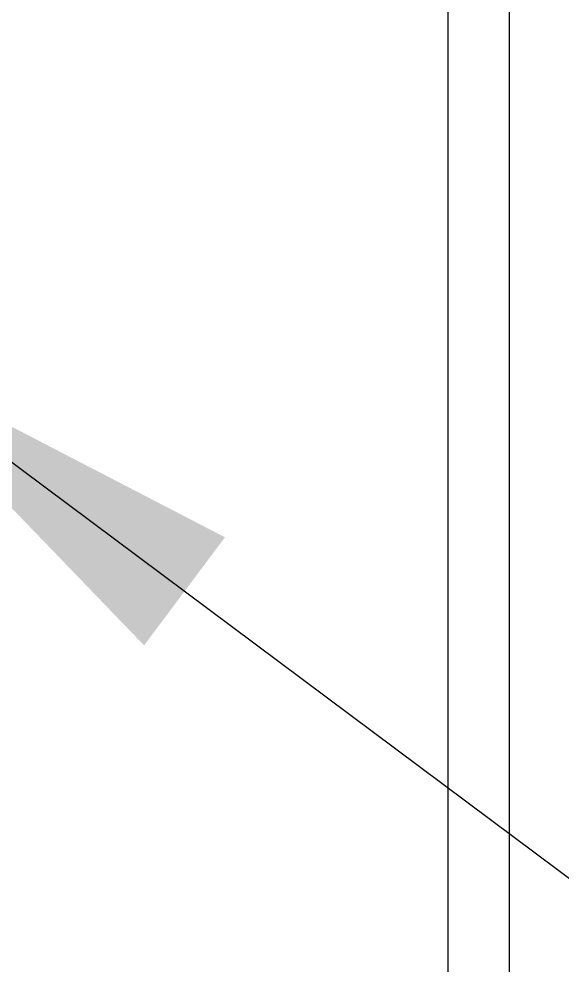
# Model space of a CAD drawing. Header units: millimetres. Extents: x -697 to -103, y -638 to -114.
# Drawn here: x -200.92 to -194.31, y -449.6 to -438.08 of the extents above; entities that cross this region are included whole.
import ezdxf

# ---------------------------------------------------------------- set-up
doc = ezdxf.new("R2010")
doc.units = ezdxf.units.MM
doc.layers.add('NW0322', color=7, linetype='Continuous')
doc.layers.add('標示線', color=3, linetype='Continuous', lineweight=0)
doc.styles.get("Standard").update_dxf_attribs({"font": ''})
doc.styles.get('Standard').set_extended_font_data('SimSun')
doc.dimstyles.new('ISO-25', dxfattribs={"dimtxt": 2.5, "dimasz": 2.5, "dimexe": 1.25, "dimexo": 0.625, "dimtad": 1, "dimtxsty": 'Standard', "dimcen": 2.5, "dimadec": 0, "dimazin": 0, "dimtfac": 1, "dimtmove": 0, "dimatfit": 3, "dimfxl": 1, "dimarcsym": 0})

# ---------------------------------------------------------------- blocks, each defined once
blk = doc.blocks.new('NW0322-A')
at = {"layer": 'NW0322', "color": 7}
for p, q in [((1770.2746, 2190.3584), (1770.2746, 2178.7584)), ((1770.4246, 2178.7584), (1770.4246, 2190.3584)), ((1770.4246, 2178.7584), (1770.4246, 2190.3584))]:
    blk.add_line(p, q, dxfattribs=at)

msp = doc.modelspace()

# ---------------------------------------------------------------- block references
at = {"layer": 'NW0322', "xscale": 5, "yscale": 5, "zscale": 5}
msp.add_blockref('NW0322-A', (-9047.074, -11343.839), dxfattribs=at)

# ---------------------------------------------------------------- leaders
at = {"layer": '標示線', "color": 6, "annotation_type": 0, "has_hookline": 1, "hookline_direction": 0, "text_width": 12.833}
msp.add_leader([(-202.911, -442.06), (-155.498, -477.479), (-150.498, -477.479)], dimstyle='ISO-25', override={"dimasz": 5}, dxfattribs=at)

doc.saveas('drawing.dxf')
